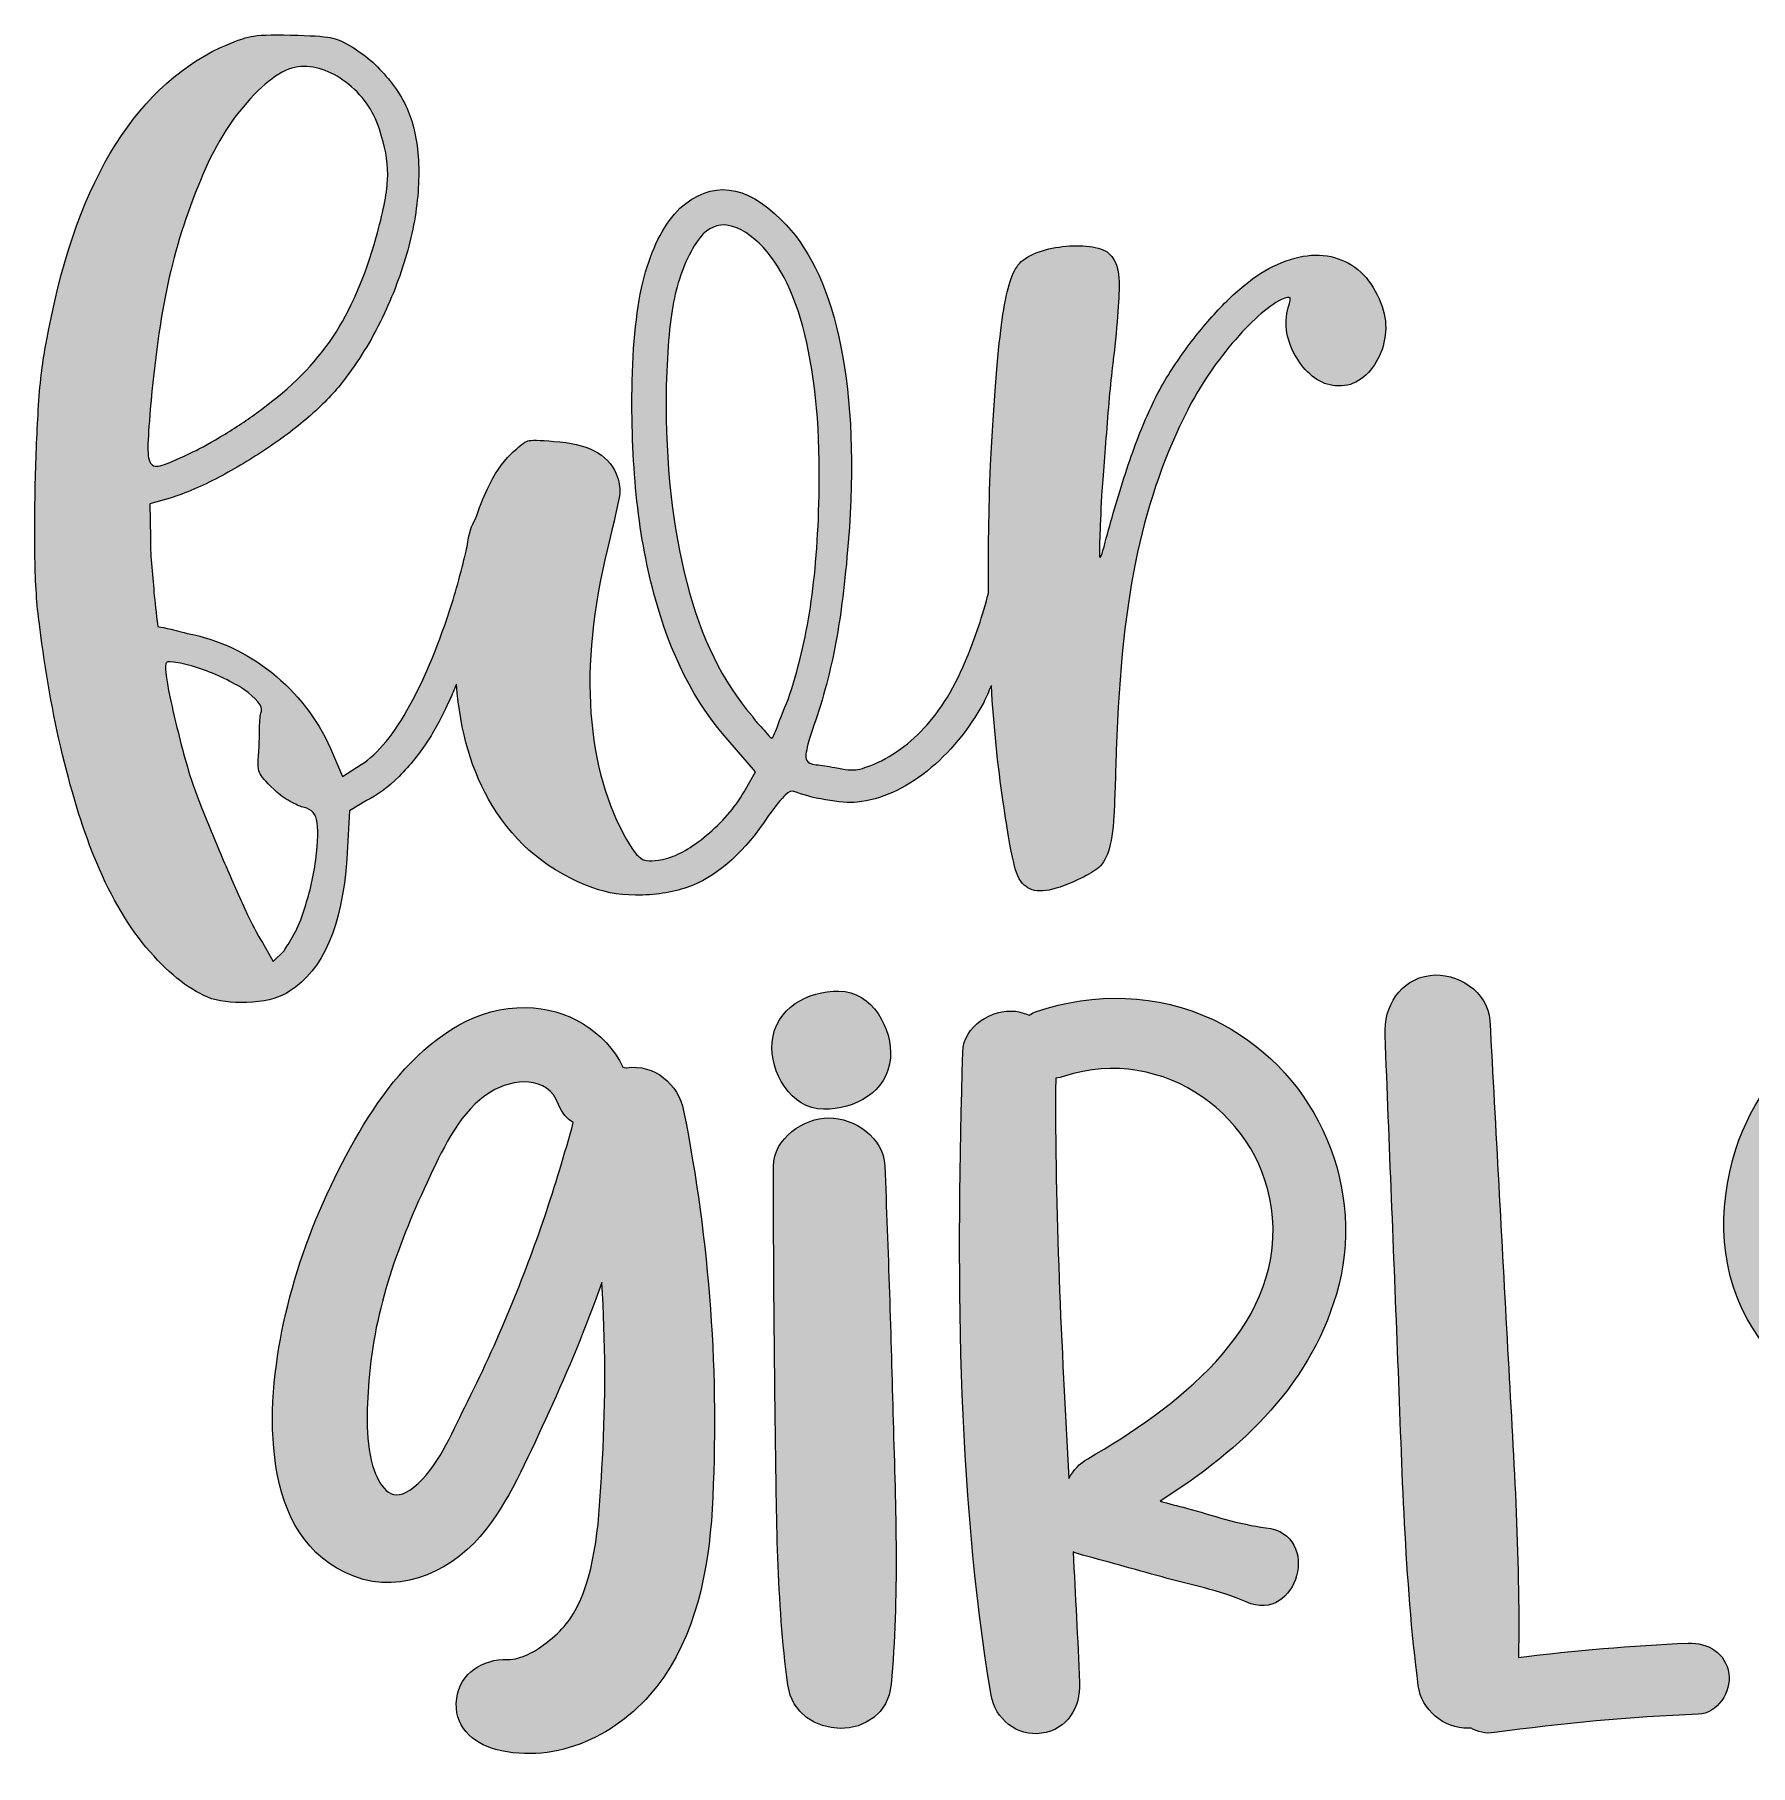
# Model space of a CAD drawing. Header units: inches. Extents: x 103 to 976, y -1010 to -68.
# Drawn here: x 109 to 500.5, y -1007.5 to -612.5 of the extents above; entities that cross this region are included whole.
import ezdxf

# ---------------------------------------------------------------- set-up
doc = ezdxf.new("R2010")
doc.units = ezdxf.units.IN
doc.header["$MEASUREMENT"] = 0
doc.layers.add('Layer 1', color=7, linetype='Continuous')

# ---------------------------------------------------------------- blocks, each defined once
blk = doc.blocks.new('block 2')
at = {"layer": 'Layer 1', "true_color": 0xffffff}
h = blk.add_hatch(color=7, dxfattribs=at)
h.dxf.hatch_style = 2
edge = h.paths.add_edge_path()
edge.add_spline(control_points=[(416.16, -673.77), (414.15, -668.53), (410.91, -665.15), (406.47, -663.64), (402.01, -662.12), (397.04, -662.72), (391.55, -665.43), (389.16, -666.56), (386.64, -668.28), (384, -670.57), (381.34, -672.88), (378.75, -675.54), (376.2, -678.55), (373.66, -681.56), (371.22, -684.81), (368.9, -688.3), (366.58, -691.79), (364.67, -695.29), (363.18, -698.8), (361.44, -702.54), (359.68, -707.17), (357.91, -712.67), (356.13, -718.18), (354.6, -723.4), (353.3, -728.33), (352.53, -731.39), (352.09, -732.44), (352, -731.49), (351.89, -730.55), (352.06, -725.95), (352.48, -717.69), (352.82, -712.97), (353.24, -707.43), (353.74, -701.07), (354.23, -694.7), (354.76, -689.4), (355.33, -685.16), (356.23, -676.68), (356.59, -671.02), (356.42, -668.18), (356.25, -665.35), (355.35, -663.32), (353.72, -662.1), (352.55, -661.37), (350.97, -660.92), (348.97, -660.76), (346.97, -660.6), (344.9, -660.67), (342.77, -660.97), (340.64, -661.28), (338.68, -661.83), (336.89, -662.61), (335.1, -663.4), (333.83, -664.38), (333.1, -665.54), (331.64, -667.63), (330.48, -672.03), (329.62, -678.75), (328.76, -685.45), (327.94, -696.12), (327.13, -710.74), (326.74, -721.15), (326.6, -730.83), (326.67, -739.88), (326.6, -740.15), (326.54, -740.39), (326.47, -740.66), (325.69, -743.6), (324.93, -746.12), (324.17, -748.22), (321.39, -756.43), (318.23, -762.85), (314.71, -767.49), (311.18, -772.14), (307.03, -775.71), (302.25, -778.2), (299.86, -779.33), (298.07, -780), (296.89, -780.2), (295.7, -780.41), (293.94, -780.26), (291.59, -779.73), (289.94, -779.46), (288.53, -779.25), (287.35, -779.1), (286.17, -778.96), (285.47, -778.65), (285.25, -778.17), (284.56, -777.45), (285.34, -774.04), (287.6, -767.95), (289.63, -761.62), (291.19, -755.22), (292.28, -748.75), (293.37, -742.28), (294.25, -734.33), (294.94, -724.9), (296.03, -707.92), (295.22, -693.44), (292.52, -681.46), (289.81, -669.47), (285.44, -660.58), (279.38, -654.77), (271.24, -646.57), (263.53, -645.69), (256.26, -652.13), (252.85, -655.6), (250.24, -660.44), (248.44, -666.66), (246.64, -672.88), (245.62, -681.18), (245.39, -691.56), (244.98, -709.97), (246.62, -726.12), (250.33, -740.02), (254.03, -753.92), (259.68, -765.08), (267.29, -773.52), (267.29, -773.52), (273.5, -780.74), (273.5, -780.74), (273.5, -780.74), (270.92, -785.29), (270.92, -785.29), (268.71, -789.02), (265.86, -792.32), (262.37, -795.19), (258.89, -798.07), (255.83, -799.83), (253.22, -800.48), (250.61, -801.13), (248.78, -801.21), (247.73, -800.71), (246.68, -800.22), (245.24, -798.3), (243.43, -794.95), (238.94, -786.58), (236.41, -776.67), (235.84, -765.2), (235.28, -753.74), (236.79, -741.08), (240.38, -727.22), (241.67, -721.82), (242.39, -718.47), (242.53, -717.18), (242.68, -715.89), (242.41, -714.4), (241.75, -712.73), (239.75, -708.2), (235, -705.74), (227.53, -705.33), (224.26, -705.02), (222.27, -704.98), (221.56, -705.2), (220.85, -705.42), (219.54, -706.45), (217.64, -708.3), (215.72, -710.15), (213.96, -712.76), (212.37, -716.15), (211.35, -718.31), (210.43, -720.66), (209.59, -723.16), (208.73, -724.35), (208.09, -726.37), (207.71, -729.33), (207.44, -730.51), (206.98, -732.38), (206.34, -734.96), (205.69, -737.55), (204.99, -740.01), (204.23, -742.36), (201.43, -751.27), (198.24, -758.99), (194.67, -765.52), (191.11, -772.05), (187.4, -776.58), (183.57, -779.09), (183.57, -779.09), (179.26, -781.82), (179.26, -781.82), (179.26, -781.82), (176.57, -775.39), (176.57, -775.39), (173.42, -768.47), (168.94, -762.7), (163.14, -758.08), (157.34, -753.47), (150.91, -750.49), (143.86, -749.15), (141.98, -748.64), (140.45, -748.25), (139.28, -747.99), (138.1, -747.73), (137.4, -747.59), (137.16, -747.59), (136.76, -744.51), (136.46, -741.91), (136.28, -739.77), (136.09, -737.64), (135.9, -735.46), (135.72, -733.21), (135.53, -730.96), (135.45, -729.01), (135.49, -727.36), (135.49, -727.36), (135.31, -719.56), (135.31, -719.56), (135.31, -719.56), (139.95, -718.25), (139.95, -718.25), (143.51, -717.15), (147.21, -715.58), (151.03, -713.54), (154.85, -711.5), (158.56, -709.28), (162.16, -706.88), (165.76, -704.48), (169.05, -701.96), (172.07, -699.31), (175.08, -696.66), (177.56, -694.06), (179.51, -691.51), (182.91, -687.1), (185.85, -682.32), (188.33, -677.18), (190.8, -672.04), (192.75, -666.89), (194.16, -661.72), (195.58, -656.56), (196.4, -651.5), (196.63, -646.55), (196.86, -641.6), (196.43, -637.1), (195.34, -633.06), (194.47, -629.74), (192.77, -626.45), (190.24, -623.21), (187.71, -619.96), (184.82, -617.36), (181.56, -615.4), (179.7, -614.18), (178, -613.43), (176.48, -613.16), (174.94, -612.89), (171.94, -612.7), (167.46, -612.6), (162.97, -612.5), (159.95, -612.61), (158.42, -612.93), (156.87, -613.25), (154.55, -614.08), (151.45, -615.43), (131.16, -625.13), (117.91, -647.62), (111.69, -682.9), (110.9, -686.67), (110.32, -691.38), (109.96, -697.04), (109.6, -702.7), (109.34, -708.65), (109.2, -714.91), (109.06, -721.16), (109.05, -727.18), (109.15, -732.97), (109.26, -738.76), (109.62, -743.67), (110.24, -747.69), (111.44, -757.64), (113.17, -767.36), (115.43, -776.85), (117.7, -786.35), (120.29, -794.56), (123.21, -801.47), (126.57, -809.57), (130.61, -816.33), (135.33, -821.75), (140.04, -827.17), (144.75, -830.76), (149.44, -832.52), (152.01, -833.28), (155.13, -833.53), (158.8, -833.26), (162.47, -832.99), (165.26, -832.16), (167.18, -830.79), (174.85, -826), (179.2, -815.95), (180.26, -800.62), (180.26, -800.62), (180.86, -789.65), (180.86, -789.65), (180.86, -789.65), (184.8, -787.26), (184.8, -787.26), (187.19, -786.13), (189.65, -784.3), (192.19, -781.76), (194.73, -779.22), (196.97, -776.44), (198.93, -773.41), (200.4, -771.08), (202, -768.05), (203.74, -764.3), (204.27, -763.15), (204.78, -761.93), (205.29, -760.73), (206.12, -771.57), (208.83, -780.82), (213.47, -788.43), (218.94, -797.41), (226.59, -803.66), (236.43, -807.19), (239.7, -808.44), (243.47, -809), (247.73, -808.86), (251.98, -808.72), (255.77, -807.97), (259.11, -806.63), (265.3, -804.17), (271.09, -798.87), (276.47, -790.73), (278.17, -788.41), (279.44, -786.84), (280.29, -786.03), (281.13, -785.22), (281.79, -784.95), (282.26, -785.19), (284.13, -785.94), (286.53, -786.59), (289.48, -787.12), (292.41, -787.66), (294.83, -787.83), (296.73, -787.64), (302.17, -787.05), (307.48, -784.69), (312.65, -780.55), (317.82, -776.42), (322.12, -771.2), (325.57, -764.9), (326.11, -763.75), (326.7, -762.44), (327.32, -761), (327.87, -770.26), (328.77, -779.16), (330.02, -787.67), (331.04, -794.55), (331.88, -799.29), (332.54, -801.9), (333.18, -804.51), (334.09, -806.18), (335.25, -806.92), (337.34, -808.62), (341.25, -808.11), (346.98, -805.41), (348.89, -804.51), (350.38, -803.66), (351.46, -802.85), (352.54, -802.05), (353.4, -800.71), (354.03, -798.84), (354.66, -796.96), (355.08, -794.25), (355.28, -790.72), (355.47, -787.18), (355.64, -782.22), (355.79, -775.85), (356.43, -757.68), (358.06, -742.61), (360.69, -730.62), (363.32, -718.64), (367.1, -707.86), (372.04, -698.29), (374.76, -692.92), (378.18, -687.8), (382.3, -682.93), (386.42, -678.07), (390.16, -674.73), (393.51, -672.91), (394.7, -672.47), (395.35, -672.36), (395.47, -672.6), (395.57, -672.84), (395.38, -673.78), (394.87, -675.42), (394.07, -679.42), (394.92, -683.28), (397.44, -686.99), (399.96, -690.71), (402.99, -692.61), (406.53, -692.68), (408.41, -692.73), (410.13, -692.18), (411.7, -691.03), (413.26, -689.88), (414.53, -688.38), (415.52, -686.51), (416.5, -684.64), (417.08, -682.59), (417.25, -680.35), (417.41, -678.11), (417.05, -675.92), (416.16, -673.77)], knot_values=[0, 0, 0, 0, 1, 1, 1, 2, 2, 2, 3, 3, 3, 4, 4, 4, 5, 5, 5, 6, 6, 6, 7, 7, 7, 8, 8, 8, 9, 9, 9, 10, 10, 10, 11, 11, 11, 12, 12, 12, 13, 13, 13, 14, 14, 14, 15, 15, 15, 16, 16, 16, 17, 17, 17, 18, 18, 18, 19, 19, 19, 20, 20, 20, 21, 21, 21, 22, 22, 22, 23, 23, 23, 24, 24, 24, 25, 25, 25, 26, 26, 26, 27, 27, 27, 28, 28, 28, 29, 29, 29, 30, 30, 30, 31, 31, 31, 32, 32, 32, 33, 33, 33, 34, 34, 34, 35, 35, 35, 36, 36, 36, 37, 37, 37, 38, 38, 38, 39, 39, 39, 40, 40, 40, 41, 41, 41, 42, 42, 42, 43, 43, 43, 44, 44, 44, 45, 45, 45, 46, 46, 46, 47, 47, 47, 48, 48, 48, 49, 49, 49, 50, 50, 50, 51, 51, 51, 52, 52, 52, 53, 53, 53, 54, 54, 54, 55, 55, 55, 56, 56, 56, 57, 57, 57, 58, 58, 58, 59, 59, 59, 60, 60, 60, 61, 61, 61, 62, 62, 62, 63, 63, 63, 64, 64, 64, 65, 65, 65, 66, 66, 66, 67, 67, 67, 68, 68, 68, 69, 69, 69, 70, 70, 70, 71, 71, 71, 72, 72, 72, 73, 73, 73, 74, 74, 74, 75, 75, 75, 76, 76, 76, 77, 77, 77, 78, 78, 78, 79, 79, 79, 80, 80, 80, 81, 81, 81, 82, 82, 82, 83, 83, 83, 84, 84, 84, 85, 85, 85, 86, 86, 86, 87, 87, 87, 88, 88, 88, 89, 89, 89, 90, 90, 90, 91, 91, 91, 92, 92, 92, 93, 93, 93, 94, 94, 94, 95, 95, 95, 96, 96, 96, 97, 97, 97, 98, 98, 98, 99, 99, 99, 100, 100, 100, 101, 101, 101, 102, 102, 102, 103, 103, 103, 104, 104, 104, 105, 105, 105, 106, 106, 106, 107, 107, 107, 108, 108, 108, 109, 109, 109, 110, 110, 110, 111, 111, 111, 112, 112, 112, 113, 113, 113, 114, 114, 114, 115, 115, 115, 116, 116, 116, 117, 117, 117, 118, 118, 118, 119, 119, 119, 120, 120, 120, 121, 121, 121, 122, 122, 122, 123, 123, 123, 124, 124, 124, 125, 125, 125, 126, 126, 126, 127, 127, 127, 128, 128, 128, 129, 129, 129, 130, 130, 130, 131, 131, 131, 132, 132, 132, 133, 133, 133, 134, 134, 134, 134], degree=3, periodic=1)
edge = h.paths.add_edge_path()
edge.add_spline(control_points=[(135.44, -697.96), (136.4, -686.88), (137.73, -677.35), (139.44, -669.36), (141.16, -661.37), (143.63, -653.51), (146.88, -645.79), (149.88, -638.3), (153.68, -632.07), (158.28, -627.1), (162.87, -622.12), (166.94, -619.67), (170.48, -619.75), (174.26, -619.84), (177.89, -621.4), (181.36, -624.42), (184.83, -627.46), (187.11, -631.23), (188.19, -635.73), (189.3, -639.07), (189.75, -642.38), (189.56, -645.68), (189.37, -648.99), (188.51, -653.33), (186.97, -658.73), (184.4, -667.88), (181.1, -675.49), (177.07, -681.53), (173.04, -687.59), (167.54, -693.13), (160.58, -698.17), (158.18, -700), (155.48, -701.83), (152.49, -703.65), (149.5, -705.48), (147.05, -706.84), (145.14, -707.74), (142.28, -709.09), (140.13, -710.05), (138.7, -710.6), (137.27, -711.17), (136.26, -711.14), (135.69, -710.54), (135.11, -709.94), (134.85, -708.63), (134.89, -706.62), (134.94, -704.62), (135.12, -701.73), (135.44, -697.96)], knot_values=[0, 0, 0, 0, 1, 1, 1, 2, 2, 2, 3, 3, 3, 4, 4, 4, 5, 5, 5, 6, 6, 6, 7, 7, 7, 8, 8, 8, 9, 9, 9, 10, 10, 10, 11, 11, 11, 12, 12, 12, 13, 13, 13, 14, 14, 14, 15, 15, 15, 16, 16, 16, 16], degree=3, periodic=1)
edge = h.paths.add_edge_path()
edge.add_spline(control_points=[(173.17, -800.82), (172.6, -805.05), (171.69, -808.93), (170.43, -812.44), (169.91, -814.32), (169.16, -816.13), (168.18, -817.88), (167.19, -819.63), (166.46, -820.85), (165.97, -821.55), (165.97, -821.55), (163.44, -823.98), (163.44, -823.98), (163.44, -823.98), (161.06, -819.67), (161.06, -819.67), (159.91, -818), (158.55, -815.42), (156.98, -811.96), (155.4, -808.51), (153.77, -804.81), (152.09, -800.87), (150.41, -796.94), (148.78, -793.01), (147.22, -789.08), (145.65, -785.15), (144.54, -781.99), (143.89, -779.62), (142.35, -774.15), (141.05, -768.93), (139.99, -763.94), (138.91, -758.96), (138.62, -756.24), (139.11, -755.78), (139.34, -755.55), (140.23, -755.57), (141.76, -755.84), (143.29, -756.11), (144.99, -756.56), (146.87, -757.19), (148.74, -757.82), (150.56, -758.57), (152.31, -759.44), (154.06, -760.31), (155.52, -761.1), (156.68, -761.84), (159.7, -764.03), (161.08, -765.72), (160.82, -766.89), (160.57, -767.36), (160.43, -768.42), (160.39, -770.07), (160.36, -771.72), (160.32, -773.37), (160.28, -775.02), (159.98, -778.09), (159.99, -780.04), (160.33, -780.87), (160.67, -781.71), (161.76, -782.97), (163.61, -784.66), (164.53, -785.63), (165.63, -786.48), (166.92, -787.21), (168.2, -787.95), (169.19, -788.45), (169.9, -788.7), (171.78, -788.98), (172.94, -789.95), (173.37, -791.61), (173.8, -793.51), (173.73, -796.58), (173.17, -800.82)], knot_values=[0, 0, 0, 0, 1, 1, 1, 2, 2, 2, 3, 3, 3, 4, 4, 4, 5, 5, 5, 6, 6, 6, 7, 7, 7, 8, 8, 8, 9, 9, 9, 10, 10, 10, 11, 11, 11, 12, 12, 12, 13, 13, 13, 14, 14, 14, 15, 15, 15, 16, 16, 16, 17, 17, 17, 18, 18, 18, 19, 19, 19, 20, 20, 20, 21, 21, 21, 22, 22, 22, 23, 23, 23, 24, 24, 24, 24], degree=3, periodic=1)
edge = h.paths.add_edge_path()
edge.add_spline(control_points=[(280.95, -764.26), (279.96, -766.6), (279.14, -768.65), (278.51, -770.4), (277.88, -772.16), (277.45, -773.04), (277.22, -773.03), (276.75, -772.79), (276.29, -772.3), (275.83, -771.58), (275.37, -771.1), (274.85, -770.56), (274.27, -769.95), (273.7, -769.36), (273.18, -768.69), (272.72, -767.97), (266.04, -760.27), (261.08, -750.12), (257.82, -737.53), (254.56, -724.95), (252.99, -710.5), (253.12, -694.21), (253.32, -685.25), (253.89, -678.35), (254.82, -673.53), (255.76, -668.71), (257.33, -664.44), (259.54, -660.71), (262.97, -654.88), (267.59, -654.39), (273.39, -659.24), (278.48, -663.61), (282.27, -670.84), (284.76, -680.93), (287.25, -691.02), (288.34, -703.27), (288.02, -717.66), (287.8, -727.34), (287.14, -735.83), (286.03, -743.12), (284.92, -750.42), (283.23, -757.47), (280.95, -764.26)], knot_values=[0, 0, 0, 0, 1, 1, 1, 2, 2, 2, 3, 3, 3, 4, 4, 4, 5, 5, 5, 6, 6, 6, 7, 7, 7, 8, 8, 8, 9, 9, 9, 10, 10, 10, 11, 11, 11, 12, 12, 12, 13, 13, 13, 14, 14, 14, 14], degree=3, periodic=1)
h = blk.add_hatch(color=7, dxfattribs=at)
h.dxf.hatch_style = 2
edge = h.paths.add_edge_path()
edge.add_spline(control_points=[(486.32, -979.56), (473.36, -980.13), (460.44, -981.22), (447.58, -982.83), (447.97, -959.34), (446.39, -935.93), (445.11, -912.46), (443.75, -887.45), (442.39, -862.45), (441.04, -837.44), (440.68, -830.93), (433.47, -826.32), (427.41, -827.17), (420.42, -828.16), (416.89, -834.26), (417.15, -840.8), (418.13, -865.57), (419.11, -890.35), (420.09, -915.12), (421.07, -939.88), (421.59, -964.62), (424.72, -989.21), (425.44, -994.81), (430.56, -999.09), (436.13, -998.97), (436.35, -998.97), (436.57, -998.94), (436.79, -998.93), (438.2, -999.83), (439.99, -1000.28), (442.12, -999.98), (457.54, -997.83), (473.04, -996.43), (488.6, -995.78), (493.03, -995.6), (496.14, -990.61), (495.57, -986.53), (494.91, -981.8), (490.76, -979.37), (486.32, -979.56)], knot_values=[0, 0, 0, 0, 1, 1, 1, 2, 2, 2, 3, 3, 3, 4, 4, 4, 5, 5, 5, 6, 6, 6, 7, 7, 7, 8, 8, 8, 9, 9, 9, 10, 10, 10, 11, 11, 11, 12, 12, 12, 13, 13, 13, 13], degree=3, periodic=1)
h = blk.add_hatch(color=7, dxfattribs=at)
h.dxf.hatch_style = 2
edge = h.paths.add_edge_path()
edge.add_spline(control_points=[(550.03, -827.79), (526.65, -828.41), (504.31, -844.51), (497.18, -866.84), (492.81, -880.49), (493.32, -895.78), (501.26, -908.06), (507.35, -917.47), (517.22, -923.79), (527.12, -928.58), (536.47, -933.11), (546.43, -936.23), (555.76, -940.85), (561.98, -943.94), (568.65, -949.84), (568.31, -958.6), (567.91, -968.88), (559.55, -975.92), (550.26, -977.19), (541.25, -978.43), (532.18, -973.46), (528.16, -966.02), (525.57, -961.23), (520.19, -958.47), (514.87, -960.77), (509.96, -962.89), (507.3, -969.09), (509.61, -974.05), (519.66, -995.59), (547.21, -1003.7), (567.77, -992.34), (578.27, -986.53), (585.72, -977.04), (588.17, -965.21), (590.59, -953.52), (587.14, -940.71), (579.68, -931.47), (572.35, -922.38), (562.87, -916.32), (552.48, -911.27), (548.19, -909.19), (543.84, -907.22), (539.6, -905.03), (538.68, -904.55), (537.76, -904.06), (536.84, -903.57), (537.1, -903.69), (534.71, -902.34), (534.63, -902.29), (532.48, -900.94), (530.4, -899.48), (528.45, -897.85), (525.62, -895.48), (523.95, -893.15), (522.19, -889.01), (522.04, -888.64), (521.92, -888.36), (521.83, -888.14), (521.48, -886.81), (521.29, -885.4), (521.14, -884.04), (520.82, -881.06), (521, -879.87), (521.65, -875.95), (521.81, -874.95), (521.99, -873.95), (522.22, -872.97), (522.31, -872.78), (522.97, -870.61), (522.99, -870.56), (523.66, -868.72), (524.43, -866.92), (525.32, -865.18), (525.19, -865.51), (526.67, -862.94), (526.63, -863.01), (527.33, -861.93), (528.06, -860.85), (528.81, -859.81), (530.56, -857.36), (531.79, -855.92), (533.75, -854.2), (541.26, -847.65), (553.16, -846.1), (562.48, -849.43), (571.53, -852.66), (577.97, -860.31), (579.06, -869.16), (580.6, -881.67), (599.82, -878.94), (598.42, -866.44), (595.74, -842.4), (573.05, -827.17), (550.03, -827.79)], knot_values=[0, 0, 0, 0, 1, 1, 1, 2, 2, 2, 3, 3, 3, 4, 4, 4, 5, 5, 5, 6, 6, 6, 7, 7, 7, 8, 8, 8, 9, 9, 9, 10, 10, 10, 11, 11, 11, 12, 12, 12, 13, 13, 13, 14, 14, 14, 15, 15, 15, 16, 16, 16, 17, 17, 17, 18, 18, 18, 19, 19, 19, 20, 20, 20, 21, 21, 21, 22, 22, 22, 23, 23, 23, 24, 24, 24, 25, 25, 25, 26, 26, 26, 27, 27, 27, 28, 28, 28, 29, 29, 29, 30, 30, 30, 31, 31, 31, 31], degree=3, periodic=1)
h = blk.add_hatch(color=7, dxfattribs=at)
h.dxf.hatch_style = 2
edge = h.paths.add_edge_path()
edge.add_spline(control_points=[(289.04, -857.73), (296.13, -857.73), (303.61, -853.96), (304.29, -845.99), (304.84, -839.44), (300.16, -830.75), (292.55, -830.75), (285.47, -830.75), (277.98, -834.52), (277.31, -842.48), (276.76, -849.04), (281.44, -857.73), (289.04, -857.73)], knot_values=[0, 0, 0, 0, 1, 1, 1, 2, 2, 2, 3, 3, 3, 4, 4, 4, 4], degree=3, periodic=1)
h = blk.add_hatch(color=7, dxfattribs=at)
h.dxf.hatch_style = 2
edge = h.paths.add_edge_path()
edge.add_spline(control_points=[(377.92, -837.28), (365.25, -831.29), (350.76, -831.01), (337.59, -835.41), (336.98, -835.61), (336.43, -835.92), (335.93, -836.28), (334.99, -835.84), (333.95, -835.53), (332.8, -835.38), (327.51, -834.7), (320.96, -838.81), (320.79, -844.62), (319.43, -893.44), (319.3, -943.17), (327.26, -991.45), (328.16, -996.88), (333.22, -1000.91), (338.77, -1000.13), (344.67, -999.3), (347.68, -994.14), (347.45, -988.61), (347.02, -978.64), (346.5, -968.69), (345.96, -958.73), (346.27, -958.88), (346.59, -959.02), (346.94, -959.11), (353.38, -960.89), (359.83, -962.67), (366.27, -964.45), (372.63, -966.2), (379.42, -967.5), (385.46, -970.16), (397.17, -975.33), (402.92, -954.71), (389.95, -953.21), (383.83, -952.5), (377.77, -950.36), (371.81, -948.76), (369.81, -948.23), (367.81, -947.69), (365.81, -947.16), (384.43, -935.41), (400.99, -920.02), (406.59, -897.85), (412.68, -873.75), (400.36, -847.88), (377.92, -837.28)], knot_values=[0, 0, 0, 0, 1, 1, 1, 2, 2, 2, 3, 3, 3, 4, 4, 4, 5, 5, 5, 6, 6, 6, 7, 7, 7, 8, 8, 8, 9, 9, 9, 10, 10, 10, 11, 11, 11, 12, 12, 12, 13, 13, 13, 14, 14, 14, 15, 15, 15, 16, 16, 16, 16], degree=3, periodic=1)
edge = h.paths.add_edge_path()
edge.add_spline(control_points=[(349.34, -937.47), (347.44, -938.58), (345.9, -940.15), (345.03, -941.98), (343.34, -911.56), (341.74, -881.16), (342.01, -850.62), (342.67, -850.54), (343.34, -850.4), (343.99, -850.19), (366.47, -842.85), (389.56, -859.31), (391.48, -882.43), (393.61, -908.13), (368.82, -926.11), (349.34, -937.47)], knot_values=[0, 0, 0, 0, 1, 1, 1, 2, 2, 2, 3, 3, 3, 4, 4, 4, 5, 5, 5, 5], degree=3, periodic=1)
h = blk.add_hatch(color=7, dxfattribs=at)
h.dxf.hatch_style = 2
edge = h.paths.add_edge_path()
edge.add_spline(control_points=[(244.08, -848.26), (244.03, -848.27), (243.97, -848.28), (243.92, -848.29), (243.7, -848.22), (243.48, -848.16), (243.26, -848.12), (239.28, -839.8), (230.35, -834.63), (221.17, -834.5), (209.95, -834.35), (200.87, -840.58), (193.54, -848.53), (186.45, -856.21), (181.1, -865.93), (176.61, -875.3), (171.83, -885.26), (168.2, -895.75), (165.85, -906.55), (161.8, -925.2), (159.93, -955.92), (181.86, -964.31), (193.2, -968.65), (205.12, -962.59), (212.09, -953.55), (218.11, -945.74), (222.21, -935.76), (226.34, -926.85), (230.82, -917.2), (234.86, -907.32), (238.44, -897.27), (239.29, -910.67), (239.36, -924.1), (238.59, -937.55), (237.95, -948.83), (237.64, -960.54), (233.41, -970.04), (231.68, -973.92), (229.42, -976.73), (225.89, -979.39), (223.72, -981.01), (223.27, -981.36), (221.55, -982.14), (220.21, -982.74), (218.49, -983.34), (216.92, -983.3), (211.35, -983.12), (206.1, -986.3), (205.34, -992.21), (204.55, -998.34), (208.83, -1002.38), (214.26, -1003.8), (228.21, -1007.45), (242.47, -1000.4), (251.01, -989.45), (259.83, -978.13), (262.83, -962.99), (263.61, -948.99), (265.31, -918.56), (263.07, -887.97), (257.12, -858.09), (255.9, -851.97), (250.51, -847.35), (244.08, -848.26)], knot_values=[0, 0, 0, 0, 1, 1, 1, 2, 2, 2, 3, 3, 3, 4, 4, 4, 5, 5, 5, 6, 6, 6, 7, 7, 7, 8, 8, 8, 9, 9, 9, 10, 10, 10, 11, 11, 11, 12, 12, 12, 13, 13, 13, 14, 14, 14, 15, 15, 15, 16, 16, 16, 17, 17, 17, 18, 18, 18, 19, 19, 19, 20, 20, 20, 21, 21, 21, 21], degree=3, periodic=1)
edge = h.paths.add_edge_path()
edge.add_spline(control_points=[(217.54, -903.14), (214.37, -910.78), (210.92, -918.3), (207.2, -925.69), (204.13, -931.79), (201, -939.61), (195.54, -944), (190.66, -947.93), (188.06, -944.31), (186.54, -940.12), (184.41, -934.25), (184.8, -926.23), (185.29, -919.73), (186.54, -903.15), (192.14, -887.96), (199.23, -873.05), (202.54, -866.1), (206.22, -858.02), (213.04, -853.82), (218.22, -850.63), (226.05, -850), (228.57, -856.62), (229.33, -858.61), (230.53, -859.94), (231.95, -860.74), (228.02, -875.16), (223.29, -889.32), (217.54, -903.14)], knot_values=[0, 0, 0, 0, 1, 1, 1, 2, 2, 2, 3, 3, 3, 4, 4, 4, 5, 5, 5, 6, 6, 6, 7, 7, 7, 8, 8, 8, 9, 9, 9, 9], degree=3, periodic=1)
h = blk.add_hatch(color=7, dxfattribs=at)
h.dxf.hatch_style = 2
edge = h.paths.add_edge_path()
edge.add_spline(control_points=[(303, -870.6), (302.74, -864.26), (296.05, -859.65), (290.25, -859.69), (284.57, -859.73), (277.61, -864.36), (277.61, -870.73), (277.62, -890.81), (277.77, -910.87), (278.06, -930.95), (278.33, -950.36), (278.3, -969.81), (280.9, -989.09), (282.67, -1002.16), (303.17, -1002.5), (304.44, -988.97), (306.31, -968.99), (305.46, -948.9), (304.93, -928.87), (304.41, -909.44), (303.79, -890.02), (303, -870.6)], knot_values=[0, 0, 0, 0, 1, 1, 1, 2, 2, 2, 3, 3, 3, 4, 4, 4, 5, 5, 5, 6, 6, 6, 7, 7, 7, 7], degree=3, periodic=1)
at = {"layer": 'Layer 1', "lineweight": 0}
for points, knots in [([(416.16, -673.77), (414.15, -668.53), (410.91, -665.15), (406.47, -663.64), (402.01, -662.12), (397.04, -662.72), (391.55, -665.43), (389.16, -666.56), (386.64, -668.28), (384, -670.57), (381.34, -672.88), (378.75, -675.54), (376.2, -678.55), (373.66, -681.56), (371.22, -684.81), (368.9, -688.3), (366.58, -691.79), (364.67, -695.29), (363.18, -698.8), (361.44, -702.54), (359.68, -707.17), (357.91, -712.67), (356.13, -718.18), (354.6, -723.4), (353.3, -728.33), (352.53, -731.39), (352.09, -732.44), (352, -731.49), (351.89, -730.55), (352.06, -725.95), (352.48, -717.69), (352.82, -712.97), (353.24, -707.43), (353.74, -701.07), (354.23, -694.7), (354.76, -689.4), (355.33, -685.16), (356.23, -676.68), (356.59, -671.02), (356.42, -668.18), (356.25, -665.35), (355.35, -663.32), (353.72, -662.1), (352.55, -661.37), (350.97, -660.92), (348.97, -660.76), (346.97, -660.6), (344.9, -660.67), (342.77, -660.97), (340.64, -661.28), (338.68, -661.83), (336.89, -662.61), (335.1, -663.4), (333.83, -664.38), (333.1, -665.54), (331.64, -667.63), (330.48, -672.03), (329.62, -678.75), (328.76, -685.45), (327.94, -696.12), (327.13, -710.74), (326.74, -721.15), (326.6, -730.83), (326.67, -739.88), (326.6, -740.15), (326.54, -740.39), (326.47, -740.66), (325.69, -743.6), (324.93, -746.12), (324.17, -748.22), (321.39, -756.43), (318.23, -762.85), (314.71, -767.49), (311.18, -772.14), (307.03, -775.71), (302.25, -778.2), (299.86, -779.33), (298.07, -780), (296.89, -780.2), (295.7, -780.41), (293.94, -780.26), (291.59, -779.73), (289.94, -779.46), (288.53, -779.25), (287.35, -779.1), (286.17, -778.96), (285.47, -778.65), (285.25, -778.17), (284.56, -777.45), (285.34, -774.04), (287.6, -767.95), (289.63, -761.62), (291.19, -755.22), (292.28, -748.75), (293.37, -742.28), (294.25, -734.33), (294.94, -724.9), (296.03, -707.92), (295.22, -693.44), (292.52, -681.46), (289.81, -669.47), (285.44, -660.58), (279.38, -654.77), (271.24, -646.57), (263.53, -645.69), (256.26, -652.13), (252.85, -655.6), (250.24, -660.44), (248.44, -666.66), (246.64, -672.88), (245.62, -681.18), (245.39, -691.56), (244.98, -709.97), (246.62, -726.12), (250.33, -740.02), (254.03, -753.92), (259.68, -765.08), (267.29, -773.52), (267.29, -773.52), (273.5, -780.74), (273.5, -780.74), (273.5, -780.74), (270.92, -785.29), (270.92, -785.29), (268.71, -789.02), (265.86, -792.32), (262.37, -795.19), (258.89, -798.07), (255.83, -799.83), (253.22, -800.48), (250.61, -801.13), (248.78, -801.21), (247.73, -800.71), (246.68, -800.22), (245.24, -798.3), (243.43, -794.95), (238.94, -786.58), (236.41, -776.67), (235.84, -765.2), (235.28, -753.74), (236.79, -741.08), (240.38, -727.22), (241.67, -721.82), (242.39, -718.47), (242.53, -717.18), (242.68, -715.89), (242.41, -714.4), (241.75, -712.73), (239.75, -708.2), (235, -705.74), (227.53, -705.33), (224.26, -705.02), (222.27, -704.98), (221.56, -705.2), (220.85, -705.42), (219.54, -706.45), (217.64, -708.3), (215.72, -710.15), (213.96, -712.76), (212.37, -716.15), (211.35, -718.31), (210.43, -720.66), (209.59, -723.16), (208.73, -724.35), (208.09, -726.37), (207.71, -729.33), (207.44, -730.51), (206.98, -732.38), (206.34, -734.96), (205.69, -737.55), (204.99, -740.01), (204.23, -742.36), (201.43, -751.27), (198.24, -758.99), (194.67, -765.52), (191.11, -772.05), (187.4, -776.58), (183.57, -779.09), (183.57, -779.09), (179.26, -781.82), (179.26, -781.82), (179.26, -781.82), (176.57, -775.39), (176.57, -775.39), (173.42, -768.47), (168.94, -762.7), (163.14, -758.08), (157.34, -753.47), (150.91, -750.49), (143.86, -749.15), (141.98, -748.64), (140.45, -748.25), (139.28, -747.99), (138.1, -747.73), (137.4, -747.59), (137.16, -747.59), (136.76, -744.51), (136.46, -741.91), (136.28, -739.77), (136.09, -737.64), (135.9, -735.46), (135.72, -733.21), (135.53, -730.96), (135.45, -729.01), (135.49, -727.36), (135.49, -727.36), (135.31, -719.56), (135.31, -719.56), (135.31, -719.56), (139.95, -718.25), (139.95, -718.25), (143.51, -717.15), (147.21, -715.58), (151.03, -713.54), (154.85, -711.5), (158.56, -709.28), (162.16, -706.88), (165.76, -704.48), (169.05, -701.96), (172.07, -699.31), (175.08, -696.66), (177.56, -694.06), (179.51, -691.51), (182.91, -687.1), (185.85, -682.32), (188.33, -677.18), (190.8, -672.04), (192.75, -666.89), (194.16, -661.72), (195.58, -656.56), (196.4, -651.5), (196.63, -646.55), (196.86, -641.6), (196.43, -637.1), (195.34, -633.06), (194.47, -629.74), (192.77, -626.45), (190.24, -623.21), (187.71, -619.96), (184.82, -617.36), (181.56, -615.4), (179.7, -614.18), (178, -613.43), (176.48, -613.16), (174.94, -612.89), (171.94, -612.7), (167.46, -612.6), (162.97, -612.5), (159.95, -612.61), (158.42, -612.93), (156.87, -613.25), (154.55, -614.08), (151.45, -615.43), (131.16, -625.13), (117.91, -647.62), (111.69, -682.9), (110.9, -686.67), (110.32, -691.38), (109.96, -697.04), (109.6, -702.7), (109.34, -708.65), (109.2, -714.91), (109.06, -721.16), (109.05, -727.18), (109.15, -732.97), (109.26, -738.76), (109.62, -743.67), (110.24, -747.69), (111.44, -757.64), (113.17, -767.36), (115.43, -776.85), (117.7, -786.35), (120.29, -794.56), (123.21, -801.47), (126.57, -809.57), (130.61, -816.33), (135.33, -821.75), (140.04, -827.17), (144.75, -830.76), (149.44, -832.52), (152.01, -833.28), (155.13, -833.53), (158.8, -833.26), (162.47, -832.99), (165.26, -832.16), (167.18, -830.79), (174.85, -826), (179.2, -815.95), (180.26, -800.62), (180.26, -800.62), (180.86, -789.65), (180.86, -789.65), (180.86, -789.65), (184.8, -787.26), (184.8, -787.26), (187.19, -786.13), (189.65, -784.3), (192.19, -781.76), (194.73, -779.22), (196.97, -776.44), (198.93, -773.41), (200.4, -771.08), (202, -768.05), (203.74, -764.3), (204.27, -763.15), (204.78, -761.93), (205.29, -760.73), (206.12, -771.57), (208.83, -780.82), (213.47, -788.43), (218.94, -797.41), (226.59, -803.66), (236.43, -807.19), (239.7, -808.44), (243.47, -809), (247.73, -808.86), (251.98, -808.72), (255.77, -807.97), (259.11, -806.63), (265.3, -804.17), (271.09, -798.87), (276.47, -790.73), (278.17, -788.41), (279.44, -786.84), (280.29, -786.03), (281.13, -785.22), (281.79, -784.95), (282.26, -785.19), (284.13, -785.94), (286.53, -786.59), (289.48, -787.12), (292.41, -787.66), (294.83, -787.83), (296.73, -787.64), (302.17, -787.05), (307.48, -784.69), (312.65, -780.55), (317.82, -776.42), (322.12, -771.2), (325.57, -764.9), (326.11, -763.75), (326.7, -762.44), (327.32, -761), (327.87, -770.26), (328.77, -779.16), (330.02, -787.67), (331.04, -794.55), (331.88, -799.29), (332.54, -801.9), (333.18, -804.51), (334.09, -806.18), (335.25, -806.92), (337.34, -808.62), (341.25, -808.11), (346.98, -805.41), (348.89, -804.51), (350.38, -803.66), (351.46, -802.85), (352.54, -802.05), (353.4, -800.71), (354.03, -798.84), (354.66, -796.96), (355.08, -794.25), (355.28, -790.72), (355.47, -787.18), (355.64, -782.22), (355.79, -775.85), (356.43, -757.68), (358.06, -742.61), (360.69, -730.62), (363.32, -718.64), (367.1, -707.86), (372.04, -698.29), (374.76, -692.92), (378.18, -687.8), (382.3, -682.93), (386.42, -678.07), (390.16, -674.73), (393.51, -672.91), (394.7, -672.47), (395.35, -672.36), (395.47, -672.6), (395.57, -672.84), (395.38, -673.78), (394.87, -675.42), (394.07, -679.42), (394.92, -683.28), (397.44, -686.99), (399.96, -690.71), (402.99, -692.61), (406.53, -692.68), (408.41, -692.73), (410.13, -692.18), (411.7, -691.03), (413.26, -689.88), (414.53, -688.38), (415.52, -686.51), (416.5, -684.64), (417.08, -682.59), (417.25, -680.35), (417.41, -678.11), (417.05, -675.92), (416.16, -673.77)], [0, 0, 0, 0, 1, 1, 1, 2, 2, 2, 3, 3, 3, 4, 4, 4, 5, 5, 5, 6, 6, 6, 7, 7, 7, 8, 8, 8, 9, 9, 9, 10, 10, 10, 11, 11, 11, 12, 12, 12, 13, 13, 13, 14, 14, 14, 15, 15, 15, 16, 16, 16, 17, 17, 17, 18, 18, 18, 19, 19, 19, 20, 20, 20, 21, 21, 21, 22, 22, 22, 23, 23, 23, 24, 24, 24, 25, 25, 25, 26, 26, 26, 27, 27, 27, 28, 28, 28, 29, 29, 29, 30, 30, 30, 31, 31, 31, 32, 32, 32, 33, 33, 33, 34, 34, 34, 35, 35, 35, 36, 36, 36, 37, 37, 37, 38, 38, 38, 39, 39, 39, 40, 40, 40, 41, 41, 41, 42, 42, 42, 43, 43, 43, 44, 44, 44, 45, 45, 45, 46, 46, 46, 47, 47, 47, 48, 48, 48, 49, 49, 49, 50, 50, 50, 51, 51, 51, 52, 52, 52, 53, 53, 53, 54, 54, 54, 55, 55, 55, 56, 56, 56, 57, 57, 57, 58, 58, 58, 59, 59, 59, 60, 60, 60, 61, 61, 61, 62, 62, 62, 63, 63, 63, 64, 64, 64, 65, 65, 65, 66, 66, 66, 67, 67, 67, 68, 68, 68, 69, 69, 69, 70, 70, 70, 71, 71, 71, 72, 72, 72, 73, 73, 73, 74, 74, 74, 75, 75, 75, 76, 76, 76, 77, 77, 77, 78, 78, 78, 79, 79, 79, 80, 80, 80, 81, 81, 81, 82, 82, 82, 83, 83, 83, 84, 84, 84, 85, 85, 85, 86, 86, 86, 87, 87, 87, 88, 88, 88, 89, 89, 89, 90, 90, 90, 91, 91, 91, 92, 92, 92, 93, 93, 93, 94, 94, 94, 95, 95, 95, 96, 96, 96, 97, 97, 97, 98, 98, 98, 99, 99, 99, 100, 100, 100, 101, 101, 101, 102, 102, 102, 103, 103, 103, 104, 104, 104, 105, 105, 105, 106, 106, 106, 107, 107, 107, 108, 108, 108, 109, 109, 109, 110, 110, 110, 111, 111, 111, 112, 112, 112, 113, 113, 113, 114, 114, 114, 115, 115, 115, 116, 116, 116, 117, 117, 117, 118, 118, 118, 119, 119, 119, 120, 120, 120, 121, 121, 121, 122, 122, 122, 123, 123, 123, 124, 124, 124, 125, 125, 125, 126, 126, 126, 127, 127, 127, 128, 128, 128, 129, 129, 129, 130, 130, 130, 131, 131, 131, 132, 132, 132, 133, 133, 133, 134, 134, 134, 134]), ([(135.44, -697.96), (136.4, -686.88), (137.73, -677.35), (139.44, -669.36), (141.16, -661.37), (143.63, -653.51), (146.88, -645.79), (149.88, -638.3), (153.68, -632.07), (158.28, -627.1), (162.87, -622.12), (166.94, -619.67), (170.48, -619.75), (174.26, -619.84), (177.89, -621.4), (181.36, -624.42), (184.83, -627.46), (187.11, -631.23), (188.19, -635.73), (189.3, -639.07), (189.75, -642.38), (189.56, -645.68), (189.37, -648.99), (188.51, -653.33), (186.97, -658.73), (184.4, -667.88), (181.1, -675.49), (177.07, -681.53), (173.04, -687.59), (167.54, -693.13), (160.58, -698.17), (158.18, -700), (155.48, -701.83), (152.49, -703.65), (149.5, -705.48), (147.05, -706.84), (145.14, -707.74), (142.28, -709.09), (140.13, -710.05), (138.7, -710.6), (137.27, -711.17), (136.26, -711.14), (135.69, -710.54), (135.11, -709.94), (134.85, -708.63), (134.89, -706.62), (134.94, -704.62), (135.12, -701.73), (135.44, -697.96)], [0, 0, 0, 0, 1, 1, 1, 2, 2, 2, 3, 3, 3, 4, 4, 4, 5, 5, 5, 6, 6, 6, 7, 7, 7, 8, 8, 8, 9, 9, 9, 10, 10, 10, 11, 11, 11, 12, 12, 12, 13, 13, 13, 14, 14, 14, 15, 15, 15, 16, 16, 16, 16]), ([(280.95, -764.26), (279.96, -766.6), (279.14, -768.65), (278.51, -770.4), (277.88, -772.16), (277.45, -773.04), (277.22, -773.03), (276.75, -772.79), (276.29, -772.3), (275.83, -771.58), (275.37, -771.1), (274.85, -770.56), (274.27, -769.95), (273.7, -769.36), (273.18, -768.69), (272.72, -767.97), (266.04, -760.27), (261.08, -750.12), (257.82, -737.53), (254.56, -724.95), (252.99, -710.5), (253.12, -694.21), (253.32, -685.25), (253.89, -678.35), (254.82, -673.53), (255.76, -668.71), (257.33, -664.44), (259.54, -660.71), (262.97, -654.88), (267.59, -654.39), (273.39, -659.24), (278.48, -663.61), (282.27, -670.84), (284.76, -680.93), (287.25, -691.02), (288.34, -703.27), (288.02, -717.66), (287.8, -727.34), (287.14, -735.83), (286.03, -743.12), (284.92, -750.42), (283.23, -757.47), (280.95, -764.26)], [0, 0, 0, 0, 1, 1, 1, 2, 2, 2, 3, 3, 3, 4, 4, 4, 5, 5, 5, 6, 6, 6, 7, 7, 7, 8, 8, 8, 9, 9, 9, 10, 10, 10, 11, 11, 11, 12, 12, 12, 13, 13, 13, 14, 14, 14, 14]), ([(173.17, -800.82), (172.6, -805.05), (171.69, -808.93), (170.43, -812.44), (169.91, -814.32), (169.16, -816.13), (168.18, -817.88), (167.19, -819.63), (166.46, -820.85), (165.97, -821.55), (165.97, -821.55), (163.44, -823.98), (163.44, -823.98), (163.44, -823.98), (161.06, -819.67), (161.06, -819.67), (159.91, -818), (158.55, -815.42), (156.98, -811.96), (155.4, -808.51), (153.77, -804.81), (152.09, -800.87), (150.41, -796.94), (148.78, -793.01), (147.22, -789.08), (145.65, -785.15), (144.54, -781.99), (143.89, -779.62), (142.35, -774.15), (141.05, -768.93), (139.99, -763.94), (138.91, -758.96), (138.62, -756.24), (139.11, -755.78), (139.34, -755.55), (140.23, -755.57), (141.76, -755.84), (143.29, -756.11), (144.99, -756.56), (146.87, -757.19), (148.74, -757.82), (150.56, -758.57), (152.31, -759.44), (154.06, -760.31), (155.52, -761.1), (156.68, -761.84), (159.7, -764.03), (161.08, -765.72), (160.82, -766.89), (160.57, -767.36), (160.43, -768.42), (160.39, -770.07), (160.36, -771.72), (160.32, -773.37), (160.28, -775.02), (159.98, -778.09), (159.99, -780.04), (160.33, -780.87), (160.67, -781.71), (161.76, -782.97), (163.61, -784.66), (164.53, -785.63), (165.63, -786.48), (166.92, -787.21), (168.2, -787.95), (169.19, -788.45), (169.9, -788.7), (171.78, -788.98), (172.94, -789.95), (173.37, -791.61), (173.8, -793.51), (173.73, -796.58), (173.17, -800.82)], [0, 0, 0, 0, 1, 1, 1, 2, 2, 2, 3, 3, 3, 4, 4, 4, 5, 5, 5, 6, 6, 6, 7, 7, 7, 8, 8, 8, 9, 9, 9, 10, 10, 10, 11, 11, 11, 12, 12, 12, 13, 13, 13, 14, 14, 14, 15, 15, 15, 16, 16, 16, 17, 17, 17, 18, 18, 18, 19, 19, 19, 20, 20, 20, 21, 21, 21, 22, 22, 22, 23, 23, 23, 24, 24, 24, 24]), ([(486.32, -979.56), (473.36, -980.13), (460.44, -981.22), (447.58, -982.83), (447.97, -959.34), (446.39, -935.93), (445.11, -912.46), (443.75, -887.45), (442.39, -862.45), (441.04, -837.44), (440.68, -830.93), (433.47, -826.32), (427.41, -827.17), (420.42, -828.16), (416.89, -834.26), (417.15, -840.8), (418.13, -865.57), (419.11, -890.35), (420.09, -915.12), (421.07, -939.88), (421.59, -964.62), (424.72, -989.21), (425.44, -994.81), (430.56, -999.09), (436.13, -998.97), (436.35, -998.97), (436.57, -998.94), (436.79, -998.93), (438.2, -999.83), (439.99, -1000.28), (442.12, -999.98), (457.54, -997.83), (473.04, -996.43), (488.6, -995.78), (493.03, -995.6), (496.14, -990.61), (495.57, -986.53), (494.91, -981.8), (490.76, -979.37), (486.32, -979.56)], [0, 0, 0, 0, 1, 1, 1, 2, 2, 2, 3, 3, 3, 4, 4, 4, 5, 5, 5, 6, 6, 6, 7, 7, 7, 8, 8, 8, 9, 9, 9, 10, 10, 10, 11, 11, 11, 12, 12, 12, 13, 13, 13, 13]), ([(550.03, -827.79), (526.65, -828.41), (504.31, -844.51), (497.18, -866.84), (492.81, -880.49), (493.32, -895.78), (501.26, -908.06), (507.35, -917.47), (517.22, -923.79), (527.12, -928.58), (536.47, -933.11), (546.43, -936.23), (555.76, -940.85), (561.98, -943.94), (568.65, -949.84), (568.31, -958.6), (567.91, -968.88), (559.55, -975.92), (550.26, -977.19), (541.25, -978.43), (532.18, -973.46), (528.16, -966.02), (525.57, -961.23), (520.19, -958.47), (514.87, -960.77), (509.96, -962.89), (507.3, -969.09), (509.61, -974.05), (519.66, -995.59), (547.21, -1003.7), (567.77, -992.34), (578.27, -986.53), (585.72, -977.04), (588.17, -965.21), (590.59, -953.52), (587.14, -940.71), (579.68, -931.47), (572.35, -922.38), (562.87, -916.32), (552.48, -911.27), (548.19, -909.19), (543.84, -907.22), (539.6, -905.03), (538.68, -904.55), (537.76, -904.06), (536.84, -903.57), (537.1, -903.69), (534.71, -902.34), (534.63, -902.29), (532.48, -900.94), (530.4, -899.48), (528.45, -897.85), (525.62, -895.48), (523.95, -893.15), (522.19, -889.01), (522.04, -888.64), (521.92, -888.36), (521.83, -888.14), (521.48, -886.81), (521.29, -885.4), (521.14, -884.04), (520.82, -881.06), (521, -879.87), (521.65, -875.95), (521.81, -874.95), (521.99, -873.95), (522.22, -872.97), (522.31, -872.78), (522.97, -870.61), (522.99, -870.56), (523.66, -868.72), (524.43, -866.92), (525.32, -865.18), (525.19, -865.51), (526.67, -862.94), (526.63, -863.01), (527.33, -861.93), (528.06, -860.85), (528.81, -859.81), (530.56, -857.36), (531.79, -855.92), (533.75, -854.2), (541.26, -847.65), (553.16, -846.1), (562.48, -849.43), (571.53, -852.66), (577.97, -860.31), (579.06, -869.16), (580.6, -881.67), (599.82, -878.94), (598.42, -866.44), (595.74, -842.4), (573.05, -827.17), (550.03, -827.79)], [0, 0, 0, 0, 1, 1, 1, 2, 2, 2, 3, 3, 3, 4, 4, 4, 5, 5, 5, 6, 6, 6, 7, 7, 7, 8, 8, 8, 9, 9, 9, 10, 10, 10, 11, 11, 11, 12, 12, 12, 13, 13, 13, 14, 14, 14, 15, 15, 15, 16, 16, 16, 17, 17, 17, 18, 18, 18, 19, 19, 19, 20, 20, 20, 21, 21, 21, 22, 22, 22, 23, 23, 23, 24, 24, 24, 25, 25, 25, 26, 26, 26, 27, 27, 27, 28, 28, 28, 29, 29, 29, 30, 30, 30, 31, 31, 31, 31]), ([(289.04, -857.73), (296.13, -857.73), (303.61, -853.96), (304.29, -845.99), (304.84, -839.44), (300.16, -830.75), (292.55, -830.75), (285.47, -830.75), (277.98, -834.52), (277.31, -842.48), (276.76, -849.04), (281.44, -857.73), (289.04, -857.73)], [0, 0, 0, 0, 1, 1, 1, 2, 2, 2, 3, 3, 3, 4, 4, 4, 4]), ([(377.92, -837.28), (365.25, -831.29), (350.76, -831.01), (337.59, -835.41), (336.98, -835.61), (336.43, -835.92), (335.93, -836.28), (334.99, -835.84), (333.95, -835.53), (332.8, -835.38), (327.51, -834.7), (320.96, -838.81), (320.79, -844.62), (319.43, -893.44), (319.3, -943.17), (327.26, -991.45), (328.16, -996.88), (333.22, -1000.91), (338.77, -1000.13), (344.67, -999.3), (347.68, -994.14), (347.45, -988.61), (347.02, -978.64), (346.5, -968.69), (345.96, -958.73), (346.27, -958.88), (346.59, -959.02), (346.94, -959.11), (353.38, -960.89), (359.83, -962.67), (366.27, -964.45), (372.63, -966.2), (379.42, -967.5), (385.46, -970.16), (397.17, -975.33), (402.92, -954.71), (389.95, -953.21), (383.83, -952.5), (377.77, -950.36), (371.81, -948.76), (369.81, -948.23), (367.81, -947.69), (365.81, -947.16), (384.43, -935.41), (400.99, -920.02), (406.59, -897.85), (412.68, -873.75), (400.36, -847.88), (377.92, -837.28)], [0, 0, 0, 0, 1, 1, 1, 2, 2, 2, 3, 3, 3, 4, 4, 4, 5, 5, 5, 6, 6, 6, 7, 7, 7, 8, 8, 8, 9, 9, 9, 10, 10, 10, 11, 11, 11, 12, 12, 12, 13, 13, 13, 14, 14, 14, 15, 15, 15, 16, 16, 16, 16]), ([(244.08, -848.26), (244.03, -848.27), (243.97, -848.28), (243.92, -848.29), (243.7, -848.22), (243.48, -848.16), (243.26, -848.12), (239.28, -839.8), (230.35, -834.63), (221.17, -834.5), (209.95, -834.35), (200.87, -840.58), (193.54, -848.53), (186.45, -856.21), (181.1, -865.93), (176.61, -875.3), (171.83, -885.26), (168.2, -895.75), (165.85, -906.55), (161.8, -925.2), (159.93, -955.92), (181.86, -964.31), (193.2, -968.65), (205.12, -962.59), (212.09, -953.55), (218.11, -945.74), (222.21, -935.76), (226.34, -926.85), (230.82, -917.2), (234.86, -907.32), (238.44, -897.27), (239.29, -910.67), (239.36, -924.1), (238.59, -937.55), (237.95, -948.83), (237.64, -960.54), (233.41, -970.04), (231.68, -973.92), (229.42, -976.73), (225.89, -979.39), (223.72, -981.01), (223.27, -981.36), (221.55, -982.14), (220.21, -982.74), (218.49, -983.34), (216.92, -983.3), (211.35, -983.12), (206.1, -986.3), (205.34, -992.21), (204.55, -998.34), (208.83, -1002.38), (214.26, -1003.8), (228.21, -1007.45), (242.47, -1000.4), (251.01, -989.45), (259.83, -978.13), (262.83, -962.99), (263.61, -948.99), (265.31, -918.56), (263.07, -887.97), (257.12, -858.09), (255.9, -851.97), (250.51, -847.35), (244.08, -848.26)], [0, 0, 0, 0, 1, 1, 1, 2, 2, 2, 3, 3, 3, 4, 4, 4, 5, 5, 5, 6, 6, 6, 7, 7, 7, 8, 8, 8, 9, 9, 9, 10, 10, 10, 11, 11, 11, 12, 12, 12, 13, 13, 13, 14, 14, 14, 15, 15, 15, 16, 16, 16, 17, 17, 17, 18, 18, 18, 19, 19, 19, 20, 20, 20, 21, 21, 21, 21]), ([(349.34, -937.47), (347.44, -938.58), (345.9, -940.15), (345.03, -941.98), (343.34, -911.56), (341.74, -881.16), (342.01, -850.62), (342.67, -850.54), (343.34, -850.4), (343.99, -850.19), (366.47, -842.85), (389.56, -859.31), (391.48, -882.43), (393.61, -908.13), (368.82, -926.11), (349.34, -937.47)], [0, 0, 0, 0, 1, 1, 1, 2, 2, 2, 3, 3, 3, 4, 4, 4, 5, 5, 5, 5]), ([(217.54, -903.14), (214.37, -910.78), (210.92, -918.3), (207.2, -925.69), (204.13, -931.79), (201, -939.61), (195.54, -944), (190.66, -947.93), (188.06, -944.31), (186.54, -940.12), (184.41, -934.25), (184.8, -926.23), (185.29, -919.73), (186.54, -903.15), (192.14, -887.96), (199.23, -873.05), (202.54, -866.1), (206.22, -858.02), (213.04, -853.82), (218.22, -850.63), (226.05, -850), (228.57, -856.62), (229.33, -858.61), (230.53, -859.94), (231.95, -860.74), (228.02, -875.16), (223.29, -889.32), (217.54, -903.14)], [0, 0, 0, 0, 1, 1, 1, 2, 2, 2, 3, 3, 3, 4, 4, 4, 5, 5, 5, 6, 6, 6, 7, 7, 7, 8, 8, 8, 9, 9, 9, 9]), ([(303, -870.6), (302.74, -864.26), (296.05, -859.65), (290.25, -859.69), (284.57, -859.73), (277.61, -864.36), (277.61, -870.73), (277.62, -890.81), (277.77, -910.87), (278.06, -930.95), (278.33, -950.36), (278.3, -969.81), (280.9, -989.09), (282.67, -1002.16), (303.17, -1002.5), (304.44, -988.97), (306.31, -968.99), (305.46, -948.9), (304.93, -928.87), (304.41, -909.44), (303.79, -890.02), (303, -870.6)], [0, 0, 0, 0, 1, 1, 1, 2, 2, 2, 3, 3, 3, 4, 4, 4, 5, 5, 5, 6, 6, 6, 7, 7, 7, 7])]:
    blk.add_open_spline(points, degree=3, knots=knots, dxfattribs=at)

msp = doc.modelspace()

# ---------------------------------------------------------------- block references
at = {"layer": 'Layer 1'}
msp.add_blockref('block 2', (0, 0), dxfattribs=at)

doc.saveas('drawing.dxf')
